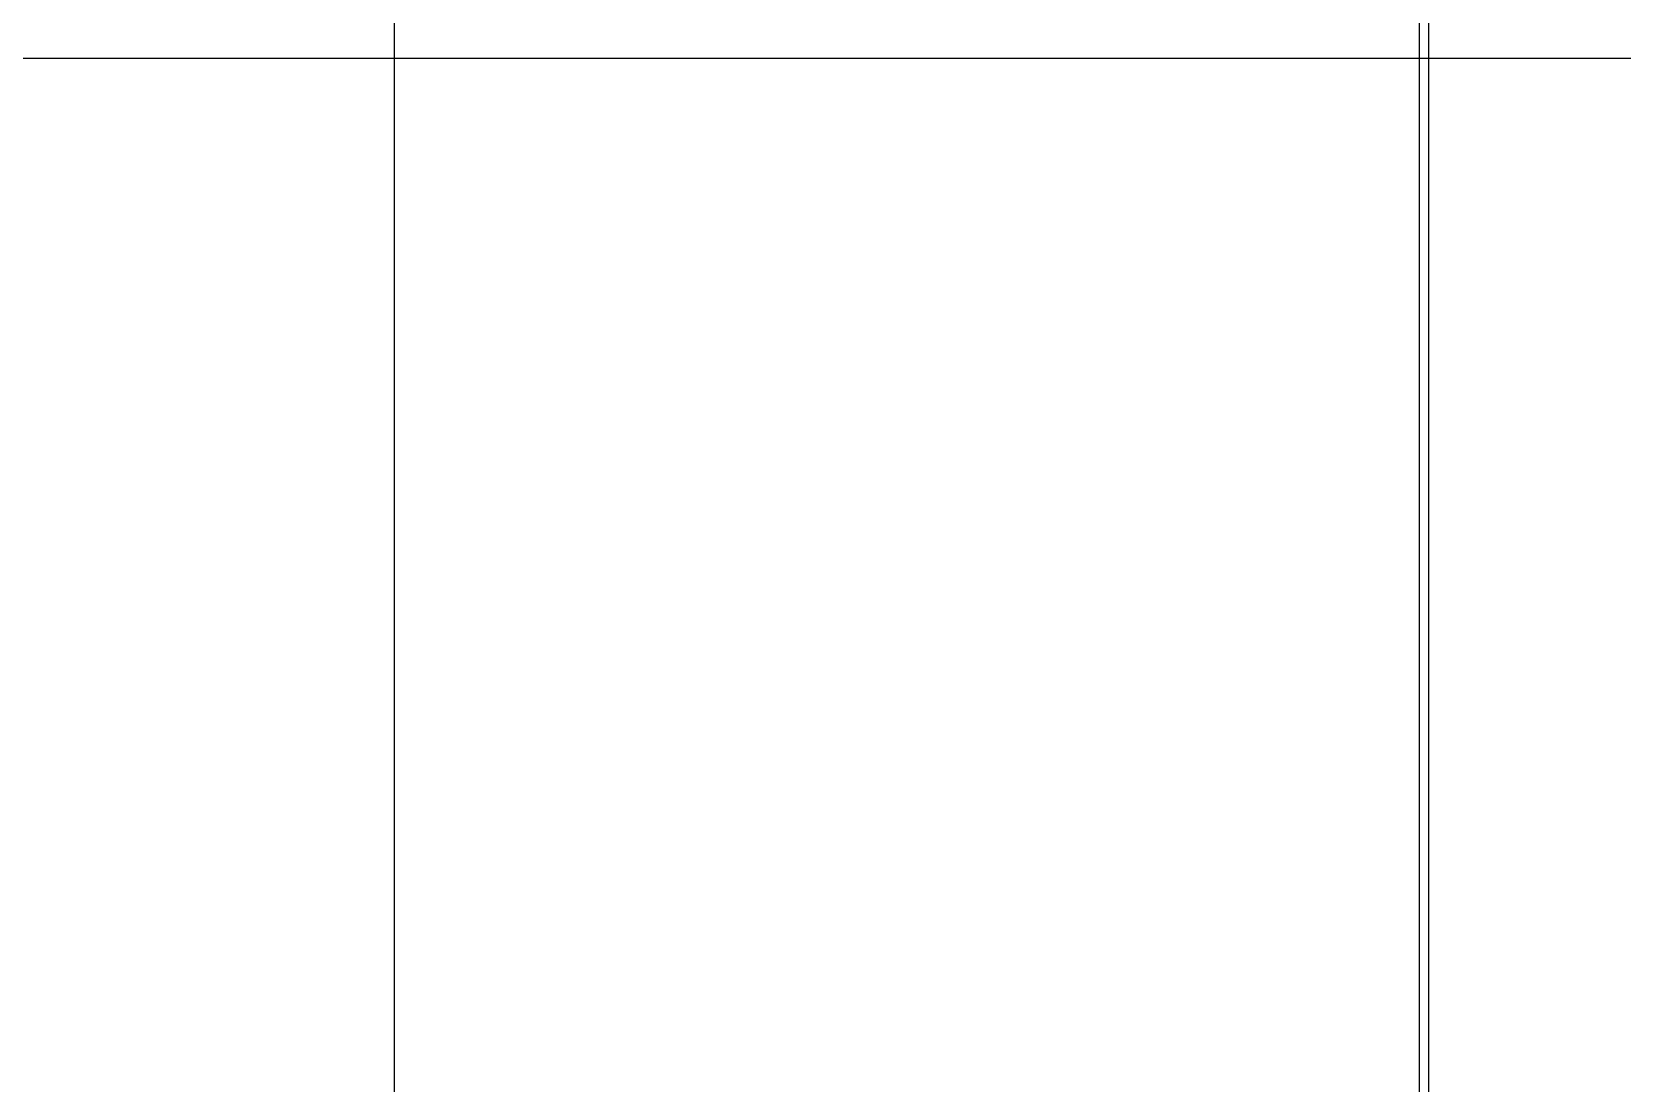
# Model space of a CAD drawing. Extents: x -24961 to 905641, y -154323 to 635957.
# Drawn here: x 437740 to 438325, y -143985 to -143598 of the extents above; entities that cross this region are included whole.
import ezdxf

# ---------------------------------------------------------------- set-up
doc = ezdxf.new("R2010")
doc.units = 0
doc.header["$LTSCALE"] = 1000
doc.header["$MEASUREMENT"] = 0
doc.layers.add('DOTE', color=1, linetype='Continuous')
doc.layers.add('WALL', color=9, linetype='Continuous')

msp = doc.modelspace()

# ---------------------------------------------------------------- linework, layer by layer
for p, q in [((438253.61, -143286.67), (438253.61, -145029.1)), ((438250.35, -145029.1), (438250.35, -143289.64)), ((437873.61, -144007.94), (437873.61, -143588.45))]:
    msp.add_line(p, q)
at = {"layer": 'DOTE'}
msp.add_line((393730.13, -143607.9), (442830.81, -143607.9), dxfattribs=at)
at = {"layer": 'WALL'}
msp.add_line((438253.61, -129507.9), (438253.61, -148107.9), dxfattribs=at)

doc.saveas('drawing.dxf')
